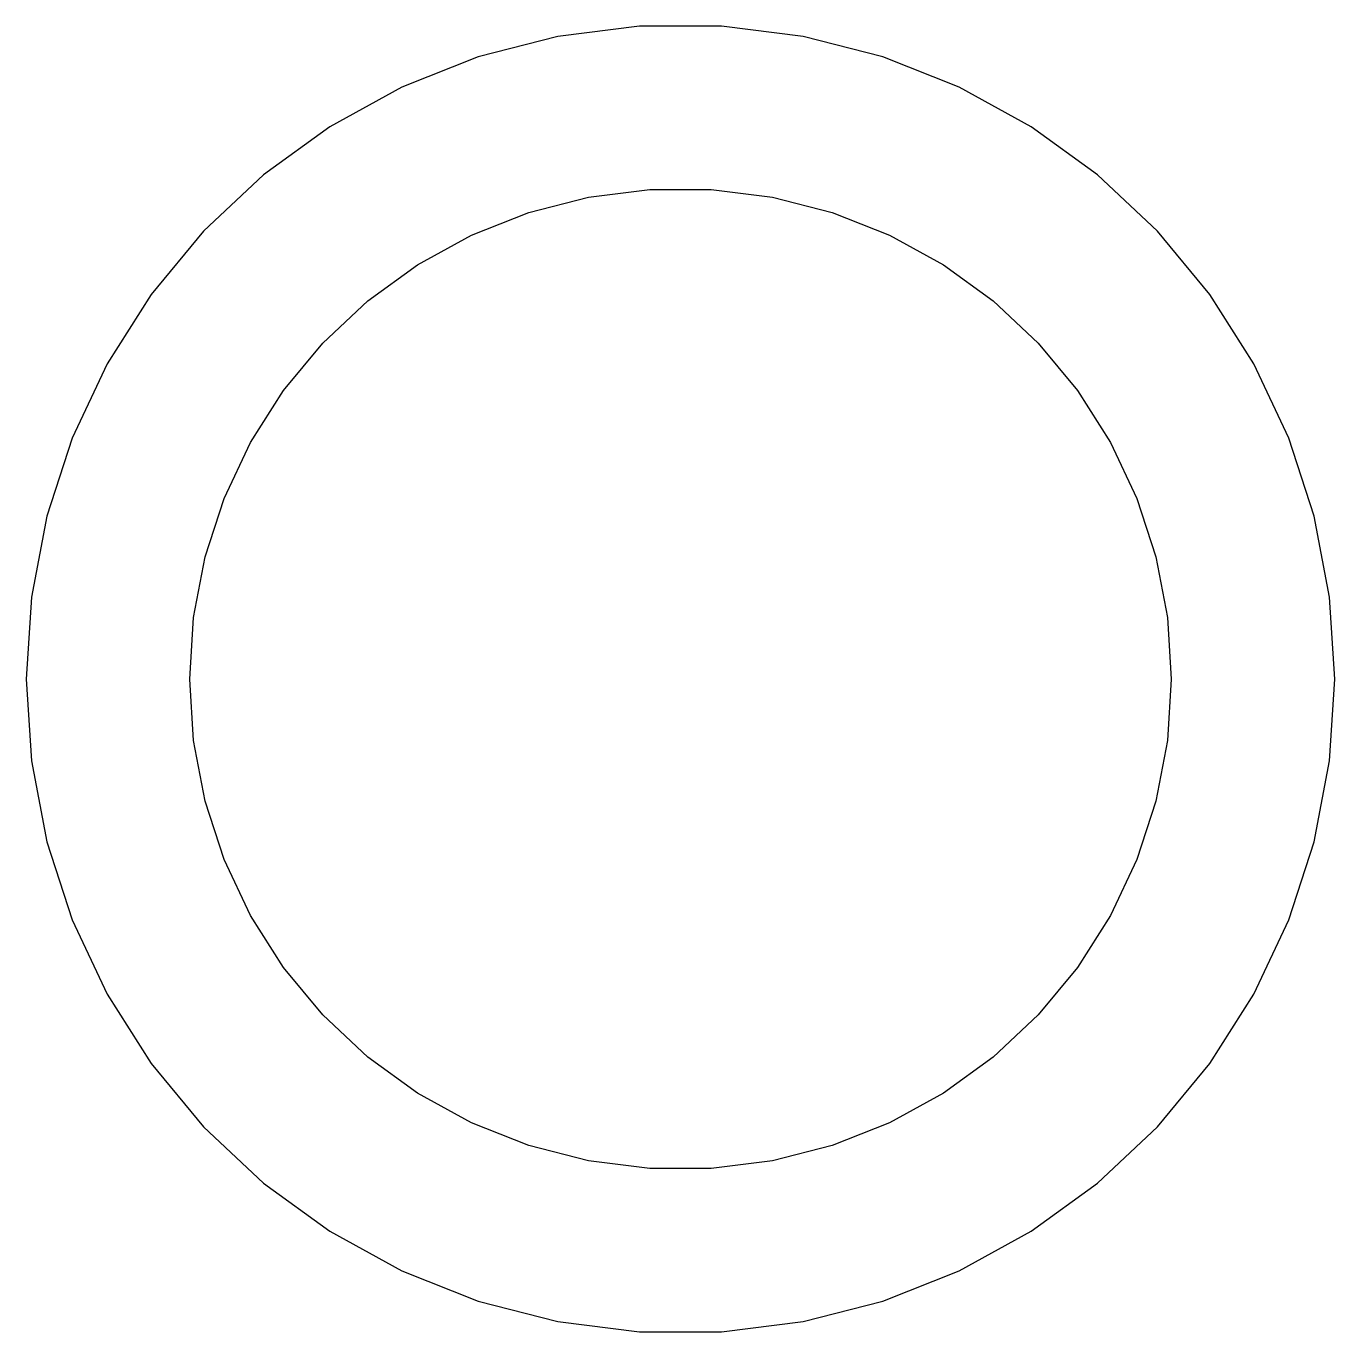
# Model space of a CAD drawing. Header units: metres. Extents: x -8 to 8, y -8 to 8.
import ezdxf

# ---------------------------------------------------------------- set-up
doc = ezdxf.new("R2010")
doc.units = ezdxf.units.M

msp = doc.modelspace()

# ---------------------------------------------------------------- linework, layer by layer
for p, q in [((-1.49904, 7.85829), (-2.47212, 7.60844)), ((-0.502319, 7.98421), (-1.49904, 7.85829)), ((0.502319, 7.98421), (-0.502319, 7.98421)), ((1.49904, 7.85829), (0.502319, 7.98421)), ((2.47212, 7.60844), (1.49904, 7.85829)), ((-2.47212, 7.60844), (-3.40622, 7.2386)), ((3.40622, 7.2386), (2.47212, 7.60844)), ((-3.40622, 7.2386), (-4.28661, 6.75461)), ((4.28661, 6.75461), (3.40622, 7.2386)), ((-4.28661, 6.75461), (-5.09938, 6.16409)), ((5.09938, 6.16409), (4.28661, 6.75461)), ((-5.09938, 6.16409), (-5.83174, 5.47636)), ((5.83174, 5.47636), (5.09938, 6.16409)), ((-1.12428, 5.89372), (-0.37674, 5.98816)), ((-0.37674, 5.98816), (0.37674, 5.98816)), ((0.37674, 5.98816), (1.12428, 5.89372)), ((-1.8541, 5.70633), (-1.12428, 5.89372)), ((1.12428, 5.89372), (1.8541, 5.70633)), ((-2.55467, 5.42896), (-1.8541, 5.70633)), ((1.8541, 5.70633), (2.55467, 5.42896)), ((-5.83174, 5.47636), (-6.47212, 4.70227)), ((6.47212, 4.70227), (5.83174, 5.47636)), ((-3.21495, 5.06596), (-2.55467, 5.42896)), ((2.55467, 5.42896), (3.21495, 5.06596)), ((-3.82454, 4.62308), (-3.21495, 5.06596)), ((3.21495, 5.06596), (3.82454, 4.62308)), ((-6.47212, 4.70227), (-7.01045, 3.85402)), ((7.01045, 3.85402), (6.47212, 4.70227)), ((-4.37381, 4.10727), (-3.82454, 4.62308)), ((3.82454, 4.62308), (4.37381, 4.10727)), ((-4.8541, 3.5267), (-4.37381, 4.10727)), ((4.37381, 4.10727), (4.8541, 3.5267)), ((-7.01045, 3.85402), (-7.4382, 2.94499)), ((7.4382, 2.94499), (7.01045, 3.85402)), ((-5.25783, 2.89052), (-4.8541, 3.5267)), ((4.8541, 3.5267), (5.25783, 2.89052)), ((-7.4382, 2.94499), (-7.74866, 1.98952)), ((-5.57864, 2.20874), (-5.25783, 2.89052)), ((5.25783, 2.89052), (5.57864, 2.20874)), ((7.74866, 1.98952), (7.4382, 2.94499)), ((-5.81149, 1.49213), (-5.57864, 2.20874)), ((5.57864, 2.20874), (5.81149, 1.49213)), ((-7.74866, 1.98952), (-7.9369, 1.00266)), ((7.9369, 1.00266), (7.74866, 1.98952)), ((-5.95268, 0.751999), (-5.81149, 1.49213)), ((5.81149, 1.49213), (5.95268, 0.751999)), ((-7.9369, 1.00266), (-8, 0)), ((8, 0), (7.9369, 1.00266)), ((-6, 0), (-5.95268, 0.751999)), ((5.95268, 0.751999), (6, 0)), ((-8, 0), (-7.9369, -1.00266)), ((-5.95268, -0.751999), (-6, 0)), ((6, 0), (5.95268, -0.751999)), ((7.9369, -1.00266), (8, 0)), ((-5.81149, -1.49213), (-5.95268, -0.751999)), ((5.95268, -0.751999), (5.81149, -1.49213)), ((-7.9369, -1.00266), (-7.74866, -1.98952)), ((7.74866, -1.98952), (7.9369, -1.00266)), ((-5.57864, -2.20874), (-5.81149, -1.49213)), ((5.81149, -1.49213), (5.57864, -2.20874)), ((-7.74866, -1.98952), (-7.4382, -2.94499)), ((7.4382, -2.94499), (7.74866, -1.98952)), ((-5.25783, -2.89052), (-5.57864, -2.20874)), ((5.57864, -2.20874), (5.25783, -2.89052)), ((-7.4382, -2.94499), (-7.01045, -3.85402)), ((-4.8541, -3.5267), (-5.25783, -2.89052)), ((5.25783, -2.89052), (4.8541, -3.5267)), ((7.01045, -3.85402), (7.4382, -2.94499)), ((-4.37381, -4.10727), (-4.8541, -3.5267)), ((4.8541, -3.5267), (4.37381, -4.10727)), ((-7.01045, -3.85402), (-6.47212, -4.70227)), ((6.47212, -4.70227), (7.01045, -3.85402)), ((-3.82454, -4.62308), (-4.37381, -4.10727)), ((4.37381, -4.10727), (3.82454, -4.62308)), ((-3.21495, -5.06596), (-3.82454, -4.62308)), ((3.82454, -4.62308), (3.21495, -5.06596)), ((-6.47212, -4.70227), (-5.83174, -5.47636)), ((5.83174, -5.47636), (6.47212, -4.70227)), ((-2.55467, -5.42896), (-3.21495, -5.06596)), ((3.21495, -5.06596), (2.55467, -5.42896)), ((-1.8541, -5.70633), (-2.55467, -5.42896)), ((2.55467, -5.42896), (1.8541, -5.70633)), ((-5.83174, -5.47636), (-5.09938, -6.16409)), ((5.09938, -6.16409), (5.83174, -5.47636)), ((-1.12428, -5.89372), (-1.8541, -5.70633)), ((1.8541, -5.70633), (1.12428, -5.89372)), ((-0.37674, -5.98816), (-1.12428, -5.89372)), ((1.12428, -5.89372), (0.37674, -5.98816)), ((0.37674, -5.98816), (-0.37674, -5.98816)), ((-5.09938, -6.16409), (-4.28661, -6.75461)), ((4.28661, -6.75461), (5.09938, -6.16409)), ((-4.28661, -6.75461), (-3.40622, -7.2386)), ((3.40622, -7.2386), (4.28661, -6.75461)), ((-3.40622, -7.2386), (-2.47212, -7.60844)), ((2.47212, -7.60844), (3.40622, -7.2386)), ((-2.47212, -7.60844), (-1.49904, -7.85829)), ((1.49904, -7.85829), (2.47212, -7.60844)), ((-1.49904, -7.85829), (-0.502319, -7.98421)), ((-0.502319, -7.98421), (0.502319, -7.98421)), ((0.502319, -7.98421), (1.49904, -7.85829))]:
    msp.add_line(p, q)

doc.saveas('drawing.dxf')
